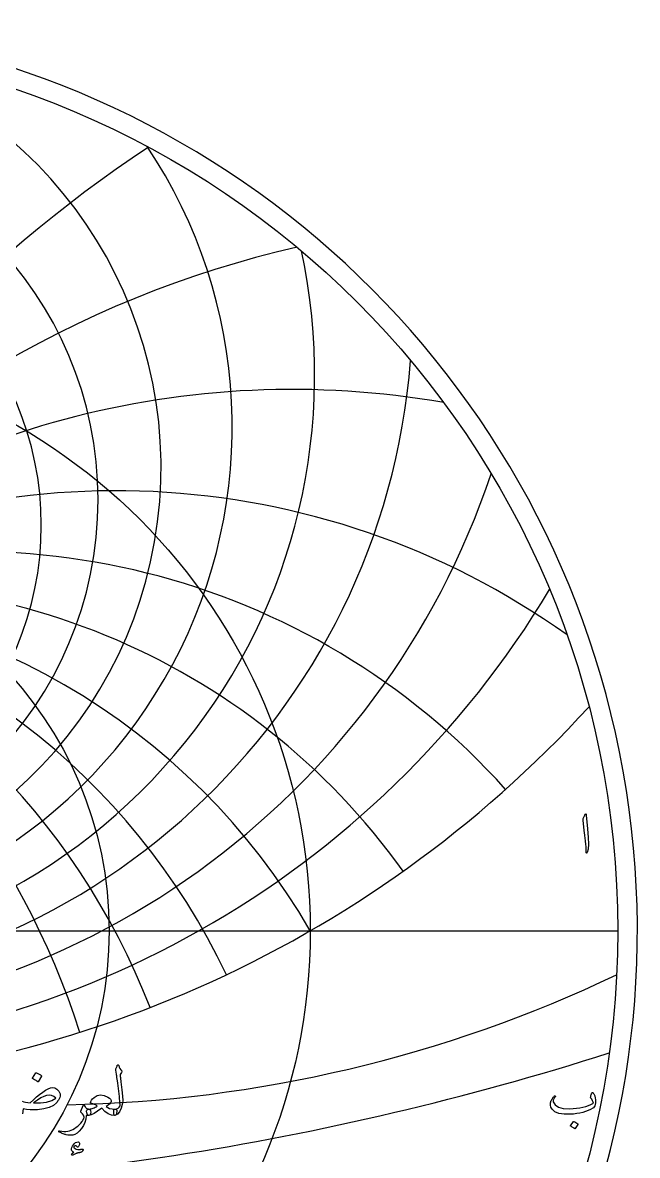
# Model space of a CAD drawing. Header units: millimetres. Extents: x -68 to 68, y -68 to 70.
# Drawn here: x 22.2 to 68.5, y -16.9 to 68.4 of the extents above; entities that cross this region are included whole.
import ezdxf

# ---------------------------------------------------------------- set-up
doc = ezdxf.new("R2010")
doc.units = ezdxf.units.MM
for name, color, linetype in [('CUT_OUTER', 1, 'Continuous'), ('ENGRAVE', 7, 'Continuous'), ('ENGRAVE_FINE', 8, 'Continuous'), ('TEXT', 5, 'Continuous')]:
    doc.layers.add(name, color=color, linetype=linetype)

msp = doc.modelspace()

# ---------------------------------------------------------------- linework, layer by layer
at = {"layer": 'CUT_OUTER'}
msp.add_arc((-0.0002, -0.0002), 68.4749, 142.031029, 87.802838, dxfattribs=at)
at = {"layer": 'ENGRAVE'}
msp.add_lwpolyline([(0, 0), (67, 0)], dxfattribs=at)
for radius in [67, 43.8575, 28.7086]:
    msp.add_circle((0, 0), radius, dxfattribs=at)
for centre, radius, start, end in [((0, 34.9165), 32.6181, 270, 75.563429), ((0, 32.4871), 27.8775, 270, 90), ((0, 37.9817), 37.9817, 270, 33.770038), ((0, 30.5529), 23.6066, 270, 90), ((0, 41.8883), 44.1868, 270, 12.193718), ((0, 46.948), 51.5576, 270, 355.577514), ((0, 53.6532), 60.5995, 270, 341.512805), ((0, 62.8286), 72.1508, 270, 329.039046), ((0, -25.3211), 50.6423, 30, 90), ((0, -25.3211), 50.6423, 30, 90), ((0, 75.9634), 87.715, 270, 317.661513), ((23.5148, 87.7583), 100.8858, 271.151349, 295.481604)]:
    msp.add_arc(centre, radius, start, end, dxfattribs=at)
at = {"layer": 'ENGRAVE_FINE'}
for centre, radius, start, end in [((87.715, -25.3211), 101.2845, 123.597602, 150), ((87.715, -25.3211), 101.2845, 123.597602, 150), ((60.3531, -25.3211), 78.7854, 102.828506, 140), ((60.3531, -25.3211), 78.7854, 102.828506, 140), ((42.4939, -25.3211), 66.1088, 80.064286, 130), ((42.4939, -25.3211), 66.1088, 80.064286, 130), ((29.2383, -25.3211), 58.4767, 54.517425, 120), ((29.2383, -25.3211), 58.4767, 54.517425, 120), ((18.4323, -25.3211), 53.8924, 41.880809, 110), ((18.4323, -25.3211), 53.8924, 41.880809, 110), ((8.9296, -25.3211), 51.4235, 35.419624, 100), ((8.9296, -25.3211), 51.4235, 35.419624, 100), ((-29.2383, -25.3211), 58.4767, 17.587954, 60), ((-18.4323, -25.3211), 53.8924, 21.252599, 70), ((-8.9296, -25.3211), 51.4235, 25.342886, 80), ((-8.9296, -25.3211), 51.4235, 25.342886, 80), ((-18.4323, -25.3211), 53.8924, 21.252599, 70), ((-29.2383, -25.3211), 58.4767, 17.587954, 60), ((0, 198.8748), 218.4014, 270, 287.690147)]:
    msp.add_arc(centre, radius, start, end, dxfattribs=at)
at = {"layer": 'TEXT'}
for points in [[(64.514, 8.7154), (64.5547, 8.7942), (64.5874, 8.8219), (64.6122, 8.7985), (64.6289, 8.7239), (64.7269, 7.6807), (64.7852, 7.0404), (64.7982, 6.5289), (64.766, 6.1462), (64.6885, 5.8923), (64.6744, 5.8716), (64.6619, 5.8604), (64.651, 5.8588), (64.6417, 5.8668), (64.6343, 5.8793), (64.6289, 5.8955), (64.6257, 5.9155), (64.6247, 5.9392), (64.6247, 6.1236), (64.6162, 6.3192), (64.5991, 6.526), (64.5736, 6.7439), (64.568, 6.8009), (64.5512, 6.9547), (64.5233, 7.2054), (64.4842, 7.553), (64.3905, 8.3237), (64.3884, 8.3647), (64.3905, 8.4025), (64.3969, 8.4371), (64.4075, 8.4685)], [(29.2236, -10.396), (29.2596, -10.3092), (29.2875, -10.2403), (29.3075, -10.1894), (29.3194, -10.1565), (29.3287, -10.1355), (29.3407, -10.1205), (29.3554, -10.1116), (29.3727, -10.1086), (29.3923, -10.1119), (29.4086, -10.1219), (29.4216, -10.1385), (29.4312, -10.1618), (29.4755, -10.2759), (29.5283, -10.3787), (29.5899, -10.4702), (29.6601, -10.5503), (29.6797, -10.576), (29.6854, -10.6049), (29.677, -10.6372), (29.6548, -10.6728), (29.5377, -10.8378), (29.5456, -10.9116), (29.5536, -10.9841), (29.5616, -11.0553), (29.5696, -11.1252), (29.5776, -11.1937), (29.5856, -11.2609), (29.5935, -11.3268), (29.6015, -11.3913), (29.6751, -11.9888), (29.72, -12.4558), (29.7363, -12.7925), (29.724, -12.9987), (29.6235, -13.373), (29.4924, -13.6494), (29.3307, -13.8281), (29.1385, -13.9089), (29.1331, -13.9089), (29.1278, -13.9089), (29.1225, -13.9089), (29.1172, -13.9089), (29.0856, -13.879), (29.0653, -13.8104), (29.0563, -13.7033), (29.0586, -13.5576), (29.0636, -13.5037), (29.0786, -13.4645), (29.1035, -13.4398), (29.1385, -13.4299), (29.2735, -13.4029), (29.386, -13.354), (29.4758, -13.2832), (29.543, -13.1903), (29.5385, -13.0789), (29.5303, -12.9522), (29.5185, -12.8101), (29.5031, -12.6528), (29.4843, -12.4808), (29.4625, -12.2948), (29.4377, -12.0949), (29.4099, -11.881), (29.3843, -11.6707), (29.3607, -11.4818), (29.3391, -11.3141), (29.3194, -11.1678), (29.3025, -11.0427), (29.2888, -10.9389), (29.2785, -10.8564), (29.2715, -10.7952), (29.2183, -10.4918), (29.2166, -10.4619), (29.217, -10.4359), (29.2193, -10.414), (29.2236, -10.396)], [(23.1985, -10.71), (23.2051, -10.7034), (23.2144, -10.6994), (23.2264, -10.698), (23.241, -10.6994), (23.3445, -10.7413), (23.442, -10.7925), (23.5335, -10.8531), (23.619, -10.9229), (23.6273, -10.9336), (23.6309, -10.9442), (23.6299, -10.9549), (23.6243, -10.9655), (23.3741, -11.37), (23.3648, -11.3797), (23.3528, -11.382), (23.3382, -11.377), (23.3209, -11.3647), (23.3059, -11.3541), (23.2823, -11.3381), (23.25, -11.3168), (23.2091, -11.2902), (23.1589, -11.2582), (23.0987, -11.221), (23.0285, -11.1784), (22.9483, -11.1305), (22.9377, -11.1225), (22.9323, -11.1145), (22.9323, -11.1066), (22.9377, -11.0986)], [(24.7048, -12.6049), (24.5414, -12.4804), (24.3708, -12.4053), (24.1928, -12.3793), (24.0075, -12.4026), (23.8066, -12.4735), (23.5764, -12.5902), (23.3169, -12.7529), (23.0281, -12.9615), (23.5541, -12.9631), (24.0088, -12.9043), (24.3924, -12.7848), (24.7048, -12.6049)], [(29.1385, -13.4299), (29.2163, -13.4415), (29.2689, -13.4764), (29.2961, -13.5346), (29.2981, -13.6161), (29.2722, -13.7422), (29.2369, -13.833), (29.1924, -13.8886), (29.1385, -13.9089), (28.8933, -13.8866), (28.6475, -13.7878), (28.401, -13.6125), (28.1538, -13.3607), (27.8421, -13.6025), (27.5776, -13.7745), (27.3604, -13.8766), (27.1904, -13.9089), (27.1342, -13.8963), (27.0879, -13.8583), (27.0517, -13.7951), (27.0254, -13.7066), (27.0178, -13.5895), (27.0427, -13.5044), (27.1003, -13.4511), (27.1904, -13.4299), (27.2724, -13.4219), (27.3534, -13.4086), (27.4334, -13.3899), (27.5124, -13.366), (27.5904, -13.3364), (27.6674, -13.3008), (27.7435, -13.2592), (27.8185, -13.2116), (27.7263, -13.1365), (27.6149, -13.0759), (27.4841, -13.03), (27.3341, -12.9987), (27.3205, -12.9931), (27.3115, -12.9814), (27.3072, -12.9638), (27.3075, -12.9402), (27.3328, -12.8587), (27.3873, -12.7685), (27.4712, -12.6697), (27.5843, -12.5623), (27.8201, -12.4209), (28.07, -12.3693), (28.3338, -12.4076), (28.6115, -12.5357), (28.7293, -12.6175), (28.8111, -12.698), (28.857, -12.7772), (28.867, -12.855), (28.8377, -12.9389), (28.7659, -13.0307), (28.6515, -13.1305), (28.4944, -13.2382), (28.6065, -13.3221), (28.7512, -13.382), (28.9286, -13.4179), (29.1385, -13.4299)], [(65.1479, -12.2118), (65.1766, -12.2477), (65.2028, -12.2874), (65.2266, -12.3308), (65.248, -12.3779), (65.267, -12.4284), (65.2837, -12.4822), (65.2979, -12.5391), (65.3097, -12.5993), (65.3252, -12.7201), (65.3289, -12.8399), (65.3209, -12.9585), (65.3012, -13.0762), (65.2714, -13.181), (65.2331, -13.2657), (65.1863, -13.3301), (65.1309, -13.3742), (64.9553, -13.4671), (64.769, -13.5499), (64.572, -13.6225), (64.3645, -13.6851), (64.1462, -13.737), (63.9174, -13.7777), (63.6778, -13.8072), (63.4277, -13.8256), (62.9588, -13.8208), (62.5739, -13.7553), (62.2732, -13.6292), (62.0566, -13.4424), (61.9677, -13.2963), (61.9267, -13.139), (61.9336, -12.9705), (61.9885, -12.7909), (62.007, -12.7522), (62.0284, -12.7126), (62.0527, -12.6723), (62.08, -12.6312), (62.1102, -12.5893), (62.1433, -12.5466), (62.1794, -12.5031), (62.2184, -12.4588), (62.2314, -12.4463), (62.245, -12.4385), (62.2591, -12.4356), (62.2737, -12.4375), (62.2836, -12.4412), (62.2918, -12.4481), (62.2985, -12.4582), (62.3036, -12.4715), (62.3059, -12.484), (62.3046, -12.496), (62.2996, -12.5075), (62.2908, -12.5184), (62.2543, -12.5618), (62.2216, -12.6067), (62.1926, -12.6533), (62.1673, -12.7015), (62.15, -12.7475), (62.1407, -12.792), (62.1394, -12.8348), (62.146, -12.876), (62.2791, -13.1169), (62.5292, -13.2859), (62.8965, -13.383), (63.3808, -13.4083), (63.6471, -13.3981), (63.9009, -13.3758), (64.1421, -13.3416), (64.3708, -13.2955), (64.5873, -13.2373), (64.7919, -13.1672), (64.9844, -13.0851), (65.165, -12.991), (65.1474, -12.9032), (65.1075, -12.8058), (65.0452, -12.6988), (64.9606, -12.5822), (64.9579, -12.5711), (64.9585, -12.5503), (64.9622, -12.52), (64.9691, -12.48), (64.971, -12.4761), (64.9723, -12.4726), (64.9731, -12.4697), (64.9734, -12.4673), (64.9872, -12.413), (65.0074, -12.3523), (65.034, -12.2852), (65.067, -12.2118), (65.0817, -12.1894), (65.1, -12.182), (65.1221, -12.1894), (65.1479, -12.2118)], [(26.589, -13.5789), (26.754, -13.1531), (26.7722, -13.1192), (26.7899, -13.1025), (26.8068, -13.1032), (26.8231, -13.1211), (26.8677, -13.1957), (26.911, -13.2595), (26.9529, -13.3128), (26.9935, -13.3553), (27.038, -13.3879), (27.0866, -13.4112), (27.1392, -13.4252), (27.1957, -13.4299), (27.2516, -13.4445), (27.2915, -13.4884), (27.3155, -13.5616), (27.3235, -13.6641), (27.3155, -13.7672), (27.2915, -13.8424), (27.2516, -13.8896), (27.1957, -13.9089), (27.1528, -13.9109), (27.1092, -13.9116), (27.065, -13.9109), (27.0201, -13.9089), (27.0124, -13.9109), (27.0054, -13.9169), (26.9991, -13.9269), (26.9935, -13.9408), (26.9649, -14.1927), (26.895, -14.4372), (26.7839, -14.6743), (26.6315, -14.9042), (26.4615, -15.1041), (26.2975, -15.2515), (26.1395, -15.3463), (25.9875, -15.3886), (25.8445, -15.3995), (25.7134, -15.4005), (25.5943, -15.3916), (25.4872, -15.3726), (25.4348, -15.358), (25.3787, -15.3407), (25.319, -15.3207), (25.2556, -15.2981), (25.1889, -15.2721), (25.1193, -15.2422), (25.0466, -15.2083), (24.9709, -15.1703), (24.9519, -15.1617), (24.9376, -15.1517), (24.928, -15.1404), (24.923, -15.1278), (24.9197, -15.1108), (24.9203, -15.0972), (24.925, -15.0868), (24.9336, -15.0799), (24.9449, -15.0735), (24.9576, -15.0705), (24.9716, -15.0709), (24.9869, -15.0745), (25.1545, -15.1085), (25.3115, -15.1251), (25.4579, -15.1244), (25.5936, -15.1065), (25.7279, -15.071), (25.8591, -15.0233), (25.9873, -14.9633), (26.1126, -14.8909), (26.2352, -14.8066), (26.3554, -14.7106), (26.4734, -14.603), (26.589, -14.4837), (26.6758, -14.375), (26.7446, -14.2668), (26.7955, -14.1594), (26.8285, -14.0526), (26.8188, -13.9781), (26.7792, -13.8929), (26.7097, -13.7971), (26.6102, -13.6907), (26.5929, -13.6677), (26.5836, -13.6414), (26.5823, -13.6118), (26.589, -13.5789)], [(63.6619, -14.3791), (63.6672, -14.3738), (63.6747, -14.3706), (63.6842, -14.3696), (63.6959, -14.3706), (63.7787, -14.4042), (63.8567, -14.4451), (63.9299, -14.4936), (63.9983, -14.5495), (64.0049, -14.558), (64.0078, -14.5665), (64.007, -14.575), (64.0025, -14.5835), (63.8024, -14.9071), (63.7949, -14.9149), (63.7854, -14.9167), (63.7737, -14.9127), (63.7598, -14.9029), (63.7478, -14.8944), (63.7289, -14.8816), (63.7031, -14.8646), (63.6704, -14.8433), (63.6302, -14.8177), (63.582, -14.7879), (63.5259, -14.7539), (63.4617, -14.7155), (63.4532, -14.7091), (63.449, -14.7028), (63.449, -14.6964), (63.4532, -14.69)], [(26.6149, -16.6899), (26.5629, -16.6997), (26.5146, -16.7089), (26.4701, -16.7176), (26.4293, -16.7259), (26.3925, -16.7339), (26.3599, -16.7418), (26.3316, -16.7498), (26.3075, -16.7578), (26.2831, -16.7669), (26.2536, -16.7783), (26.2192, -16.7919), (26.1798, -16.8077), (26.1354, -16.826), (26.086, -16.8471), (26.0316, -16.8709), (25.9722, -16.8975), (25.948, -16.9055), (25.9273, -16.9055), (25.9101, -16.8975), (25.8964, -16.8816), (25.8881, -16.8424), (25.9113, -16.7967), (25.966, -16.7446), (26.052, -16.6859), (25.9862, -16.6485), (25.9363, -16.6081), (25.9023, -16.5647), (25.8844, -16.5183), (25.8809, -16.4307), (25.9023, -16.3357), (25.9487, -16.2331), (26.0201, -16.1231), (26.1052, -16.0245), (26.1928, -15.9564), (26.2828, -15.9187), (26.3754, -15.9115), (26.427, -15.9245), (26.4622, -15.9514), (26.4809, -15.9923), (26.4832, -16.0472), (26.4742, -16.1066), (26.4592, -16.161), (26.4383, -16.2104), (26.4113, -16.2548), (26.3844, -16.286), (26.3594, -16.2997), (26.3365, -16.296), (26.3155, -16.2748), (26.2916, -16.2431), (26.2636, -16.2199), (26.2317, -16.2052), (26.1957, -16.1989), (26.1581, -16.1989), (26.1249, -16.2069), (26.0962, -16.2229), (26.072, -16.2468), (26.0543, -16.2758), (26.049, -16.3027), (26.0563, -16.3277), (26.076, -16.3506), (26.1498, -16.4053), (26.2397, -16.4454), (26.3454, -16.4711), (26.4672, -16.4824), (26.4778, -16.482), (26.4897, -16.4809), (26.5028, -16.479), (26.5171, -16.4764), (26.5327, -16.4733), (26.5495, -16.4699), (26.5676, -16.4663), (26.587, -16.4624), (26.6079, -16.4585), (26.6269, -16.4549), (26.6438, -16.4515), (26.6588, -16.4484), (26.672, -16.4458), (26.6838, -16.4439), (26.694, -16.4428), (26.7027, -16.4424), (26.7192, -16.4442), (26.7327, -16.4494), (26.7431, -16.4582), (26.7506, -16.4704), (26.7554, -16.4821), (26.7576, -16.4933), (26.7574, -16.5041), (26.7546, -16.5143), (26.7159, -16.5866), (26.6798, -16.64), (26.6461, -16.6745), (26.6149, -16.6899)]]:
    msp.add_lwpolyline(points, close=True, dxfattribs=at)
msp.add_lwpolyline([(22.1765, -12.8284), (22.282, -12.8783), (22.4174, -12.9162), (22.5827, -12.9422), (22.778, -12.9561), (23.0098, -12.7303), (23.2424, -12.521), (23.4756, -12.3284), (23.7094, -12.1524), (23.933, -12.0057), (24.1299, -11.9009), (24.3002, -11.8381), (24.444, -11.8171), (24.444, -11.8171), (24.6296, -11.8444), (24.7873, -11.9316), (24.917, -12.0786), (25.0188, -12.2855), (25.0301, -12.3647), (25.0215, -12.4532), (24.9928, -12.551), (24.9443, -12.6581), (24.8884, -12.7612), (24.8378, -12.847), (24.7926, -12.9156), (24.7527, -12.9668), (24.5198, -13.1584), (24.2044, -13.3074), (23.8066, -13.4139), (23.3262, -13.4778), (23.0371, -13.4917), (22.7607, -13.4857), (22.4969, -13.4598), (22.2457, -13.4139), (22.1865, -13.8041)], dxfattribs=at)

doc.saveas('drawing.dxf')
